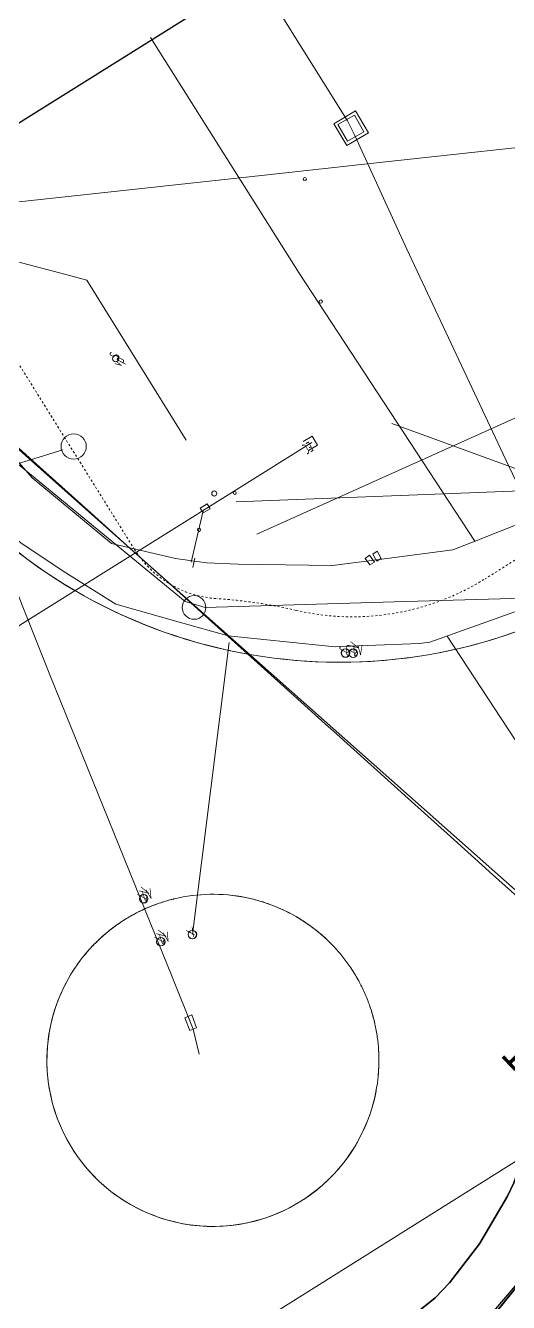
# Model space of a CAD drawing. Header units: metres. Extents: x 507649 to 508899, y 6966965 to 6967377.
# Drawn here: x 507806.3 to 507829.3, y 6967282.3 to 6967343.1 of the extents above; entities that cross this region are included whole.
import ezdxf

# ---------------------------------------------------------------- set-up
doc = ezdxf.new("R2010")
doc.units = ezdxf.units.M
doc.linetypes.add('AEC_Double Dash', pattern=[0.039, 0.015, -0.004, 0.006, -0.004, 0.006, -0.004])
doc.linetypes.add('CENTER', pattern=[20, 12.5, -2.5, 2.5, -2.5])
for name, color, linetype, lineweight in [('A-FLOR', 252, 'Continuous', 5), ('C-PRKG', 252, 'Continuous', 5), ('C-PROP-LINE', 252, 'AEC_Double Dash', 5), ('C_FEAT', 252, 'EXISTING_COMMUNICATIONS', 0), ('C_UG_LINES', 252, 'EXISTING_COMMUNICATIONS', 0), ('D_FEAT', 252, 'EXIST_SWD', 0), ('D_UG_PIPES', 252, 'EXIST_SWD', 0), ('DR_GRATED', 252, 'EXIST_SWD', 0), ('E_FEAT', 252, 'EXISTING_ELECTRICITY', 0), ('E_UG_LINES', 252, 'EXISTING_ELECTRICITY_UG', 0), ('IR_FEAT', 252, 'Continuous', 0), ('IR_UG_PIPES', 252, 'EXISTING_IRRIGATION', 0), ('RW_FEAT', 252, 'Continuous', 0), ('RW_UG_PIPES', 252, 'EXISTING_WAT_RECYCLED', 0), ('S_ABAND', 252, 'EXIST_SEWER', 0), ('S_FEAT', 252, 'Continuous', 0), ('S_RM_UG_PIPES', 252, 'EXIST_RISINGMAIN', 0), ('S_UG_PIPES', 252, 'EXIST_SEWER', 0), ('W_AG_PIPES_N', 252, 'EXISTING_WATER', 0)]:
    doc.layers.add(name, color=color, linetype=linetype, lineweight=lineweight)
for name, color, linetype in [('C_ALIGNMENT', 3, 'CENTER'), ('C_TEXT_2.5', 7, 'Continuous'), ('mga2020bdy', 252, 'Continuous'), ('mga2020ROAD_MARKS', 252, 'Continuous'), ('PAV_CREST SAG', 2, 'Continuous'), ('ROAD_MARKS', 252, 'Continuous')]:
    doc.layers.add(name, color=color, linetype=linetype)
doc.layers.add('VPORTS_FRAMES', color=11, linetype='Continuous', plot=False)
doc.styles.add('Annotative', font='txt')
doc.styles.get("Standard").update_dxf_attribs({"font": 'ARIALN.TTF'})
doc.styles.add('Style-INTL_ISO_EQUAL', font='ISOCP.shx')
doc.linetypes.add('EXIST_RISINGMAIN', pattern='A,5,-2.5,5,-2,["RM",Standard,S=2.5,R=0,X=0,Y=-1.25],-5,5,-2.5,5,-2.5', length=34.5)
doc.linetypes.add('EXIST_SEWER', pattern='A,5,-2.5,5,-2,["S",Standard,S=2.5,R=0,X=0,Y=-1.25],-3.5,5,-2.5,5,-2.5', length=33)
doc.linetypes.add('EXIST_SWD', pattern='A,5,-2.5,5,-2,["SWD",Standard,S=2.5,R=0,X=0,Y=-1.25],-8,5,-2.5,5,-2.5', length=37.5)
doc.linetypes.add('EXISTING_COMMUNICATIONS', pattern='A,2,-2,2,-2,2,-2,["COMS",Standard,S=2.5,R=0,X=0,Y=-1.25],-9.75,2,-2,2,-2', length=29.75)
doc.linetypes.add('EXISTING_ELECTRICITY', pattern='A,2,-2,2,-2,2,-2,["E",Standard,S=2.5,R=0,X=0,Y=-1.25],-3.4,2,-2,2,-2', length=23.4)
doc.linetypes.add('EXISTING_ELECTRICITY_UG', pattern='A,2,-2,2,-2,2,-2,["E-UG",Standard,S=2.5,R=0,X=0,Y=-1.25],-9.15,2,-2,2,-2', length=29.15)
doc.linetypes.add('EXISTING_IRRIGATION', pattern='A,2,-2,2,-2,2,-2,["IRR",Standard,S=2.5,R=0,X=0,Y=-1.25],-7.4,2,-2,2,-2', length=27.4)
doc.linetypes.add('EXISTING_WAT_RECYCLED', pattern='A,2,-2,2,-2,2,-2,["R",Standard,S=2.5,R=0,X=0,Y=-1.25],-4.4,2,-2,2,-2', length=24.4)
doc.linetypes.add('EXISTING_WATER', pattern='A,2,-2,2,-2,2,-2,["W",Standard,S=2.5,R=0,X=0,Y=-1.25],-4.4,2,-2,2,-2', length=24.4)

# ---------------------------------------------------------------- blocks, each defined once
blk = doc.blocks.new('XD_HATCH')
at = {"layer": 'VPORTS_FRAMES'}
blk.add_lwpolyline([(507821.282, 6966964.794), (507649.023, 6967240.319), (507863.311, 6967374.293), (508035.571, 6967098.768)], close=True, dxfattribs=at)
blk = doc.blocks.new('C-MKRTAG')
at = {"layer": 'C_FEAT'}
blk.add_circle((0, 0), 0.2, dxfattribs=at)
at = {"layer": 'C_FEAT', "style": 'Style-INTL_ISO_EQUAL', "width": 0.65}
blk.add_text('C', height=0.5, rotation=62.9, dxfattribs=at).set_placement((0.111, -0.057))
blk = doc.blocks.new('EL-MKRTAG')
at = {"layer": 'E_FEAT'}
blk.add_circle((0, 0), 0.2, dxfattribs=at)
at = {"layer": 'E_FEAT', "style": 'Style-INTL_ISO_EQUAL', "width": 0.65}
blk.add_text('LV', height=0.5, rotation=62.9, dxfattribs=at).set_placement((0.111, -0.057))
blk = doc.blocks.new('C-MKRTAG_5')
at = {"layer": 'C_FEAT'}
blk.add_circle((0, 0), 0.2, dxfattribs=at)
at = {"layer": 'C_FEAT', "style": 'Style-INTL_ISO_EQUAL', "width": 0.65}
blk.add_text('C', height=0.5, rotation=62.9, dxfattribs=at).set_placement((0.111, -0.057))
blk = doc.blocks.new('RW-EC')
at = {"layer": 'RW_FEAT'}
for p, q in [((-0.336, -0.109), (-0.109, 0.336)), ((0.336, 0.109), (0.109, -0.336)), ((0.109, -0.336), (-0.336, -0.109))]:
    blk.add_line(p, q, dxfattribs=at)
at = {"layer": 'RW_FEAT', "style": 'Style-INTL_ISO_EQUAL', "width": 0.65}
blk.add_text('EC', height=0.5, rotation=62.9, dxfattribs=at).set_placement((0.111, -0.057))
blk = doc.blocks.new('SE-VENTP')
at = {"layer": 'S_FEAT'}
blk.add_circle((0, 0), 0.15, dxfattribs=at)
at = {"layer": 'S_FEAT', "style": 'Style-INTL_ISO_EQUAL', "width": 0.65}
for s, p in [('S', (0.111, -0.057)), ('vp', (0.245, -0.415))]:
    blk.add_text(s, height=0.5, rotation=62.9, dxfattribs=at).set_placement(p)
blk = doc.blocks.new('IR-MKRTAG')
at = {"layer": 'IR_FEAT'}
blk.add_circle((0, 0), 0.2, dxfattribs=at)
at = {"layer": 'IR_FEAT', "style": 'Style-INTL_ISO_EQUAL', "width": 0.65}
blk.add_text('I', height=0.5, rotation=62.9, dxfattribs=at).set_placement((0.108, -0.064))
blk = doc.blocks.new('IR-MKRTAG_2')
at = {"layer": 'IR_FEAT'}
blk.add_circle((0, 0), 0.2, dxfattribs=at)
at = {"layer": 'IR_FEAT', "style": 'Style-INTL_ISO_EQUAL', "width": 0.65}
blk.add_text('I', height=0.5, rotation=62.9, dxfattribs=at).set_placement((0.108, -0.064))
blk = doc.blocks.new('XE_SURVEY')
at = {"layer": 'C_UG_LINES', "flags": 128}
for points in [[(507846.156, 6967330.305), (507834.457, 6967322.83), (507833.503, 6967322.189), (507830.307, 6967320.958), (507816.33, 6967320.423)], [(507803.493, 6967325.23), (507803.509, 6967325.202), (507805.343, 6967323.552), (507806.831, 6967322.215), (507807.574, 6967321.546), (507809.433, 6967319.874), (507811.292, 6967318.203), (507813.151, 6967316.531), (507815.01, 6967314.859), (507816.869, 6967313.188), (507819.099, 6967311.182), (507820.586, 6967309.844), (507820.958, 6967309.51), (507824.676, 6967306.167), (507826.535, 6967304.495), (507828.022, 6967303.157), (507828.394, 6967302.823), (507830.624, 6967300.817), (507832.483, 6967299.145), (507836.201, 6967295.802), (507837.313, 6967294.846), (507839.821, 6967293.435), (507839.973, 6967293.465)]]:
    blk.add_lwpolyline(points, dxfattribs=at)
at = {"layer": 'D_FEAT'}
blk.add_circle((507814.329, 6967315.392), 0.562, dxfattribs=at)
at = {"layer": 'D_UG_PIPES', "flags": 128}
for points in [[(507832.259, 6967315.901), (507829.046, 6967322.678), (507824.457, 6967332.433), (507821.973, 6967337.848), (507821.627, 6967338.544), (507818.446, 6967343.632), (507816.945, 6967346.033)], [(507795.743, 6967332.76), (507798.673, 6967328.338), (507799.985, 6967327.09), (507813.903, 6967315.675), (507814.857, 6967315.388), (507823.853, 6967315.653), (507832.259, 6967315.901)]]:
    blk.add_lwpolyline(points, dxfattribs=at)
at = {"layer": 'DR_GRATED', "flags": 128}
for points in [[(507821.6, 6967337.365), (507820.979, 6967338.396), (507822.016, 6967339.017), (507822.622, 6967337.974), (507821.6, 6967337.365)], [(507821.17, 6967338.361), (507821.956, 6967338.814), (507822.409, 6967338.017), (507821.631, 6967337.57), (507821.17, 6967338.361)]]:
    blk.add_lwpolyline(points, dxfattribs=at)
at = {"layer": 'E_FEAT', "flags": 128}
blk.add_lwpolyline([(507814.44, 6967295.403), (507814.217, 6967296.012), (507813.889, 6967295.88), (507814.121, 6967295.27), (507814.44, 6967295.403)], dxfattribs=at)
at = {"layer": 'E_UG_LINES', "flags": 128}
for points in [[(507814.577, 6967294.142), (507814.286, 6967295.328), (507813.287, 6967297.821), (507807.468, 6967312.187), (507803.579, 6967321.94), (507802.801, 6967323.962), (507802.724, 6967324.124), (507802.695, 6967324.275), (507802.5, 6967325.42), (507799.719, 6967330.042)], [(507844.447, 6967298.068), (507842.798, 6967297.093), (507841.886, 6967296.903), (507840.213, 6967295.548), (507839.004, 6967294.577), (507838.557, 6967294.53), (507838.105, 6967294.678), (507837.078, 6967295.348), (507828.64, 6967302.824), (507809.18, 6967320.066), (507803.566, 6967325.039), (507803.266, 6967325.434), (507801.969, 6967327.468), (507800.619, 6967329.676), (507800.222, 6967330.327)], [(507816.33, 6967320.423), (507830.307, 6967320.958), (507834.988, 6967323.707), (507837.08, 6967325.016), (507839.63, 6967326.596), (507846.005, 6967330.546)], [(507834.988, 6967323.707), (507830.401, 6967321.717), (507823.743, 6967324.141)]]:
    blk.add_lwpolyline(points, dxfattribs=at)
at = {"layer": 'IR_FEAT', "flags": 128}
for points in [[(507814.616, 6967320.118), (507814.955, 6967320.327), (507815.095, 6967320.091), (507814.755, 6967319.898), (507814.616, 6967320.118)], [(507822.464, 6967317.728), (507822.675, 6967317.872), (507822.908, 6967317.553), (507822.694, 6967317.418), (507822.464, 6967317.728)], [(507822.831, 6967317.935), (507823.043, 6967318.068), (507823.236, 6967317.722), (507823.02, 6967317.6), (507822.831, 6967317.935)]]:
    blk.add_lwpolyline(points, dxfattribs=at)
at = {"layer": 'IR_FEAT'}
for centre, radius in [((507819.601, 6967335.769), 0.074), ((507820.36, 6967329.943), 0.077), ((507815.29, 6967320.813), 0.121), ((507816.264, 6967320.842), 0.073), ((507814.565, 6967319.088), 0.075)]:
    blk.add_circle(centre, radius, dxfattribs=at)
at = {"layer": 'IR_UG_PIPES'}
for points in [[(507812.26, 6967342.505), (507819.336, 6967331.3), (507827.685, 6967318.541)], [(507795.203, 6967332.421), (507797.512, 6967328.647), (507801.095, 6967323.84), (507803.335, 6967320.578), (507806.145, 6967318.419), (507808.224, 6967317.036), (507810.611, 6967315.551), (507813.679, 6967314.681), (507815.956, 6967314.035), (507820.565, 6967313.568), (507821.063, 6967313.526), (507822.562, 6967313.58), (507825.06, 6967313.67), (507825.55, 6967313.74), (507829.317, 6967315.086), (507830.728, 6967315.594), (507832.996, 6967316.645), (507833.45, 6967316.854), (507834.42, 6967317.097), (507834.893, 6967317.248), (507838.262, 6967319.404), (507845.006, 6967323.663), (507848.857, 6967325.991)], [(507846.772, 6967329.28), (507835.4, 6967322.306), (507831.494, 6967320.073), (507830.107, 6967319.504), (507827.784, 6967318.58), (507826.641, 6967318.126), (507822.902, 6967317.645), (507820.92, 6967317.387), (507816.42, 6967317.458), (507814.921, 6967317.513), (507813.442, 6967317.723), (507811.007, 6967318.288), (507810.401, 6967318.428), (507806.616, 6967321.561), (507804.336, 6967324.17), (507798.71, 6967330.541)], [(507814.762, 6967319.983), (507814.187, 6967317.55)], [(507814.37, 6967317.74), (507814.267, 6967317.299)], [(507815.996, 6967313.722), (507814.252, 6967299.831)], [(507826.373, 6967314.019), (507829.946, 6967308.59), (507831.596, 6967306.084)]]:
    blk.add_lwpolyline(points, dxfattribs=at)
at = {"layer": 'mga2020bdy'}
blk.add_polyline3d([(507823.211, 6967280.473, 5.051), (507825.808, 6967282.55, 4.982), (507826.479, 6967283.265, 4.962), (507827.917, 6967285.123, 4.945), (507829.251, 6967287.39, 4.926), (507829.553, 6967288.021, 4.931), (507830.676, 6967291.154, 4.955), (507831.016, 6967292.68, 4.967), (507831.653, 6967294.329, 4.975), (507833.204, 6967297.274, 4.992), (507833.565, 6967297.831, 4.996), (507835.182, 6967299.951, 5.009), (507837.542, 6967302.299, 5.025), (507839.9, 6967300.186, 4.943), (507840.169, 6967299.845, 5.049), (507840.945, 6967298.724, 5.093), (507844.72, 6967292.643, 5.24), (507841.522, 6967290.166, 5.123), (507840.036, 6967287.034, 5.146), (507840.049, 6967283.898, 5.118), (507841.168, 6967281.057, 5.106)], dxfattribs=at)
at = {"layer": 'mga2020ROAD_MARKS'}
for points in [[(507837.542, 6967302.299, 5.025), (507835.182, 6967299.951, 5.009), (507833.565, 6967297.831, 4.996), (507833.204, 6967297.274, 4.992), (507831.653, 6967294.329, 4.975), (507831.016, 6967292.68, 4.967), (507830.676, 6967291.154, 4.955), (507829.553, 6967288.021, 4.931), (507829.251, 6967287.39, 4.926), (507827.917, 6967285.123, 4.945), (507826.479, 6967283.265, 4.962), (507825.808, 6967282.55, 4.982), (507823.211, 6967280.473, 5.051)], [(507809.406, 6967275.857, 4.847), (507812.687, 6967275.299, 4.866), (507814.543, 6967275.222, 4.877), (507816.015, 6967275.281, 4.894), (507819.302, 6967275.804, 4.932), (507819.336, 6967275.812, 4.932), (507822.434, 6967276.927, 4.997), (507823.789, 6967277.629, 5.027), (507825.309, 6967278.602, 4.985), (507827.617, 6967280.553, 4.914), (507827.828, 6967280.775, 4.911), (507829.93, 6967283.358, 4.885), (507830.908, 6967284.865, 4.871), (507831.652, 6967286.207, 4.866), (507832.961, 6967289.268, 4.854), (507833.237, 6967290.114, 4.851)]]:
    blk.add_polyline3d(points, dxfattribs=at)
at = {"layer": 'ROAD_MARKS'}
blk.add_polyline3d([(507809.391, 6967275.867, 4.847), (507812.673, 6967275.309, 4.866), (507814.53, 6967275.232, 4.877), (507816.003, 6967275.291, 4.894), (507819.291, 6967275.814, 4.932), (507819.325, 6967275.822, 4.932), (507822.424, 6967276.938, 4.997), (507823.779, 6967277.639, 5.027), (507825.301, 6967278.613, 4.985), (507827.609, 6967280.565, 4.914), (507827.82, 6967280.787, 4.911), (507829.923, 6967283.371, 4.885), (507830.902, 6967284.879, 4.871), (507831.646, 6967286.221, 4.866), (507832.955, 6967289.283, 4.854), (507833.232, 6967290.13, 4.851)], dxfattribs=at)
at = {"layer": 'RW_UG_PIPES', "flags": 128}
blk.add_lwpolyline([(507819.933, 6967323.237), (507812.723, 6967318.736), (507808.06, 6967315.819), (507803.822, 6967313.165), (507799.585, 6967310.511), (507795.773, 6967308.119), (507793.675, 6967306.76), (507792.464, 6967305.881), (507792.029, 6967305.628)], dxfattribs=at)
at = {"layer": 'S_ABAND', "flags": 128}
blk.add_lwpolyline([(507803.534, 6967272.681), (507856.407, 6967305.852)], dxfattribs=at)
at = {"layer": 'S_FEAT'}
blk.add_circle((507808.598, 6967323.048), 0.6, dxfattribs=at)
at = {"layer": 'S_RM_UG_PIPES'}
blk.add_lwpolyline([(507799.218, 6967334.791), (507799.763, 6967333.911), (507799.882, 6967333.779), (507799.926, 6967333.734), (507799.956, 6967333.704), (507799.978, 6967333.682), (507800.001, 6967333.661), (507800.032, 6967333.632), (507800.087, 6967333.584), (507800.152, 6967333.53), (507800.251, 6967333.453), (507800.362, 6967333.375), (507800.486, 6967333.297), (507800.496, 6967333.291), (507800.973, 6967333.148), (507802.907, 6967332.635), (507803.39, 6967332.507), (507805.283, 6967332.005), (507805.806, 6967331.866), (507808.223, 6967331.226), (507809.232, 6967330.958), (507813.949, 6967323.345)], dxfattribs=at)
at = {"layer": 'S_UG_PIPES', "flags": 128}
for points in [[(507840.55, 6967338.453), (507836.076, 6967337.966), (507830.609, 6967337.369), (507825.638, 6967336.827), (507823.153, 6967336.556), (507817.685, 6967335.96), (507812.715, 6967335.418), (507807.744, 6967334.876), (507805.259, 6967334.605), (507799.791, 6967334.009), (507797.306, 6967333.738)], [(507808.081, 6967322.889), (507793.095, 6967318.26), (507790.054, 6967298.382), (507788.164, 6967286.026), (507788.509, 6967285.139), (507793.541, 6967277.082), (507795.514, 6967273.923), (507809.005, 6967269.255), (507818.928, 6967265.822)]]:
    blk.add_lwpolyline(points, dxfattribs=at)
at = {"layer": 'W_AG_PIPES_N', "flags": 128}
blk.add_lwpolyline([(507817.311, 6967318.879), (507840.571, 6967329.329), (507841.12, 6967329.575), (507842.515, 6967330.037), (507842.572, 6967330.175)], dxfattribs=at)
at = {"layer": 'C_FEAT', "rotation": 300.0000000000001}
blk.add_blockref('C-MKRTAG_5', (507821.54, 6967313.22), dxfattribs=at)
at = {"layer": 'C_FEAT'}
blk.add_blockref('C-MKRTAG', (507821.534, 6967313.228), dxfattribs=at)
at = {"layer": 'E_FEAT'}
for p, rotation in [((507821.903, 6967313.219), 300.0000000000001), ((507811.924, 6967301.541), 315), ((507812.74, 6967299.495), 315)]:
    blk.add_blockref('EL-MKRTAG', p, dxfattribs=dict(at, rotation=rotation))
for p in [(507821.904, 6967313.209), (507811.932, 6967301.533), (507812.746, 6967299.493)]:
    blk.add_blockref('EL-MKRTAG', p, dxfattribs=at)
at = {"layer": 'IR_FEAT', "rotation": 305}
blk.add_blockref('IR-MKRTAG_2', (507814.244, 6967299.833), dxfattribs=at)
at = {"layer": 'IR_FEAT'}
blk.add_blockref('IR-MKRTAG', (507814.252, 6967299.831), dxfattribs=at)
at = {"layer": 'RW_FEAT', "rotation": 147.6591084703285}
blk.add_blockref('RW-EC', (507819.859, 6967323.194), dxfattribs=at)
at = {"layer": 'S_FEAT'}
blk.add_blockref('SE-VENTP', (507810.601, 6967327.222), dxfattribs=at)
blk = doc.blocks.new('25027_BNP_Skygate Play-Sheet - 000101 - SITE PLAN')
at = {"layer": 'A-FLOR'}
for start, end in [(209.6202532, 225.5696203), (225.5696203, 230.1265823), (307.5949367, 312.1518987), (312.1518987, 314.4303797), (314.4303797, 316.7088608), (230.1265823, 239.2405063), (234.6835443, 236.9620253), (298.4810127, 307.5949367), (236.9620253, 241.5189873), (239.2405063, 241.5189873), (241.5189873, 246.0759494), (241.5189873, 246.0759494), (293.9240506, 296.2025316), (296.2025316, 298.4810127), (246.0759494, 250.6329114), (246.0759494, 250.6329114), (250.6329114, 252.9113924), (250.6329114, 257.4683544), (252.9113924, 257.4683544), (257.4683544, 259.7468354), (257.4683544, 262.0253165), (259.7468354, 262.0253165), (275.6962025, 280.2531646), (277.9746835, 280.2531646), (280.2531646, 282.5316456), (280.2531646, 282.5316456), (282.5316456, 284.8101266), (282.5316456, 284.8101266), (284.8101266, 291.6455696), (284.8101266, 287.0886076), (287.0886076, 289.3670886), (289.3670886, 293.9240506), (262.0253165, 264.3037975), (262.0253165, 266.5822785), (264.3037975, 266.5822785), (266.5822785, 275.6962025), (266.5822785, 268.8607595), (268.8607595, 271.1392405), (271.1392405, 273.4177215), (273.4177215, 275.6962025), (275.6962025, 277.9746835)]:
    blk.add_arc((-2223977.4, 3951605.29), 7900, start, end, dxfattribs=at)
at = {"layer": 'C-PRKG'}
for centre, radius, start, end in [((-2223977.4, 3951605.29), 7900, 0, 180), ((-2223977.4, 3951605.29), 7900, 54.6835443, 127.5949367), ((-2223977.4, 3951605.29), 7900, 127.5949367, 138.9873418), ((-2223977.4, 3951605.29), 7900, 52.4050633, 54.6835443), ((-2223977.4, 3951605.29), 7900, 25.0632911, 52.4050633), ((-2223977.4, 3951605.29), 7900, 138.9873418, 143.5443038), ((-2223977.4, 3951605.29), 7900, 143.5443038, 180), ((-2223977.4, 3951605.29), 7900, 22.7848101, 25.0632911), ((-2223977.4, 3951605.29), 7900, 20.5063291, 22.7848101), ((-2223977.4, 3951605.29), 7900, 18.2278481, 20.5063291), ((-2223977.4, 3951605.29), 7900, 13.6708861, 18.2278481), ((-2223977.4, 3951605.29), 7900, 11.3924051, 13.6708861), ((-2223977.4, 3951605.29), 7900, 9.1139241, 11.3924051), ((-2223977.4, 3951605.29), 7900, 6.835443, 9.1139241), ((-2223977.4, 3951605.29), 7900, 4.556962, 6.835443), ((-2223977.4, 3951605.29), 7900, 2.278481, 4.556962), ((-2223977.4, 3951605.29), 7900, 0, 2.278481), ((-2223977.4, 3951605.29), 7900, 180, 189.1139241), ((-2223977.4, 3951605.29), 7900, 180, 198.561118), ((-2223977.4, 3951605.29), 7900, 341.438882, 0), ((-2223977.4, 3951605.29), 7900, 355.443038, 357.721519), ((-2223977.4, 3951605.29), 7900, 357.721519, 0), ((-2223977.4, 3951605.29), 7900, 350.8860759, 353.164557), ((-2223977.4, 3951605.29), 7900, 353.164557, 355.443038), ((-2223977.4, 3951605.29), 7900, 189.1139241, 191.3924051), ((-2223977.4, 3951605.29), 7900, 191.3924051, 193.6708861), ((-2223977.4, 3951605.29), 7900, 346.3291139, 348.6075949), ((-2223977.4, 3951605.29), 7900, 348.6075949, 350.8860759), ((-2223977.4, 3951605.29), 7900, 193.6708861, 195.9493671), ((-2223977.4, 3951605.29), 7900, 195.9493671, 198.561118), ((-2223977.4, 3951605.29), 7900, 341.7721519, 344.0506329), ((-2223977.4, 3951605.29), 7900, 344.0506329, 346.3291139), ((-2222910.01, 3951964.43), 19800.24, 188.3447685, 214.1982712), ((-2223977.4, 3951605.29), 7900, 198.561118, 205.0632911), ((-2223977.4, 3951605.29), 7900, 198.561118, 234.6835443), ((-2223977.4, 3951605.29), 7900, 291.6455696, 341.438882), ((-2223977.4, 3951605.29), 7900, 316.7088608, 341.438882), ((-2223977.4, 3951605.29), 7900, 341.438882, 341.7721519), ((-2223977.4, 3951605.29), 7900, 205.0632911, 207.3417721), ((-2223977.4, 3951605.29), 7900, 207.3417721, 209.6202532), ((-2189912.25, 3923206.76), 25000, 101.5714286, 180), ((-2189912.25, 3923206.76), 25000, 97.7142857, 176.1428571)]:
    blk.add_arc(centre, radius, start, end, dxfattribs=at)
at = {"layer": 'C-PROP-LINE'}
for p, q in [((-2201384.87, 3941893.7), (-2185217.25, 3941891.61)), ((-2211417.11, 3892412.77), (-2211415.93, 3928482.23))]:
    blk.add_line(p, q, dxfattribs=at)
for centre, radius, start, end in [((-2201397.38, 3936910.2), 4983.51, 89.8561369, 144.3655747), ((-2224136.14, 3953228.02), 23004.39, 314.8198299, 324.3295547), ((-2199521.52, 3928488.45), 11894.42, 134.9228593, 180.0299544)]:
    blk.add_arc(centre, radius, start, end, dxfattribs=at)
blk = doc.blocks.new('XE_ARCH')
at = {"xscale": 0.001, "yscale": 0.001, "zscale": 0.001, "rotation": 121.996}
blk.add_blockref('25027_BNP_Skygate Play-Sheet - 000101 - SITE PLAN', (509988.126, 6971273.77), dxfattribs=at)
blk = doc.blocks.new('XD_DESIGN BASE_1')
at = {"layer": 'PAV_CREST SAG'}
blk.add_polyline3d([(507823.918, 6967276.446, 4.995), (507831.782, 6967285.65, 4.868)], dxfattribs=at)

msp = doc.modelspace()

# ---------------------------------------------------------------- block references
at = {"layer": 'C_TEXT_2.5'}
for name in ['XD_HATCH', 'XE_SURVEY']:
    msp.add_blockref(name, (0, 0), dxfattribs=at)

# ---------------------------------------------------------------- next in the draw order: block references
msp.add_blockref('XE_ARCH', (0, 0), dxfattribs=at)

# ---------------------------------------------------------------- next in the draw order: block references
msp.add_blockref('XD_DESIGN BASE_1', (0, 0), dxfattribs=at)

# ---------------------------------------------------------------- next in the draw order: texts
at = {"layer": 'C_ALIGNMENT', "color": 3, "linetype": 'Continuous', "lineweight": -3, "insert": (507834.392, 6967289.338), "char_height": 1.5, "width": 8.585, "attachment_point": 6, "rotation": 313.52831, "style": 'Annotative', "bg_fill": 3, "box_fill_scale": 1.25, "bg_fill_color": 256, "bg_fill_true_color": 13158600, "bg_fill_transparency": 0}
msp.add_mtext('139.464', dxfattribs=at)

doc.saveas('drawing.dxf')
